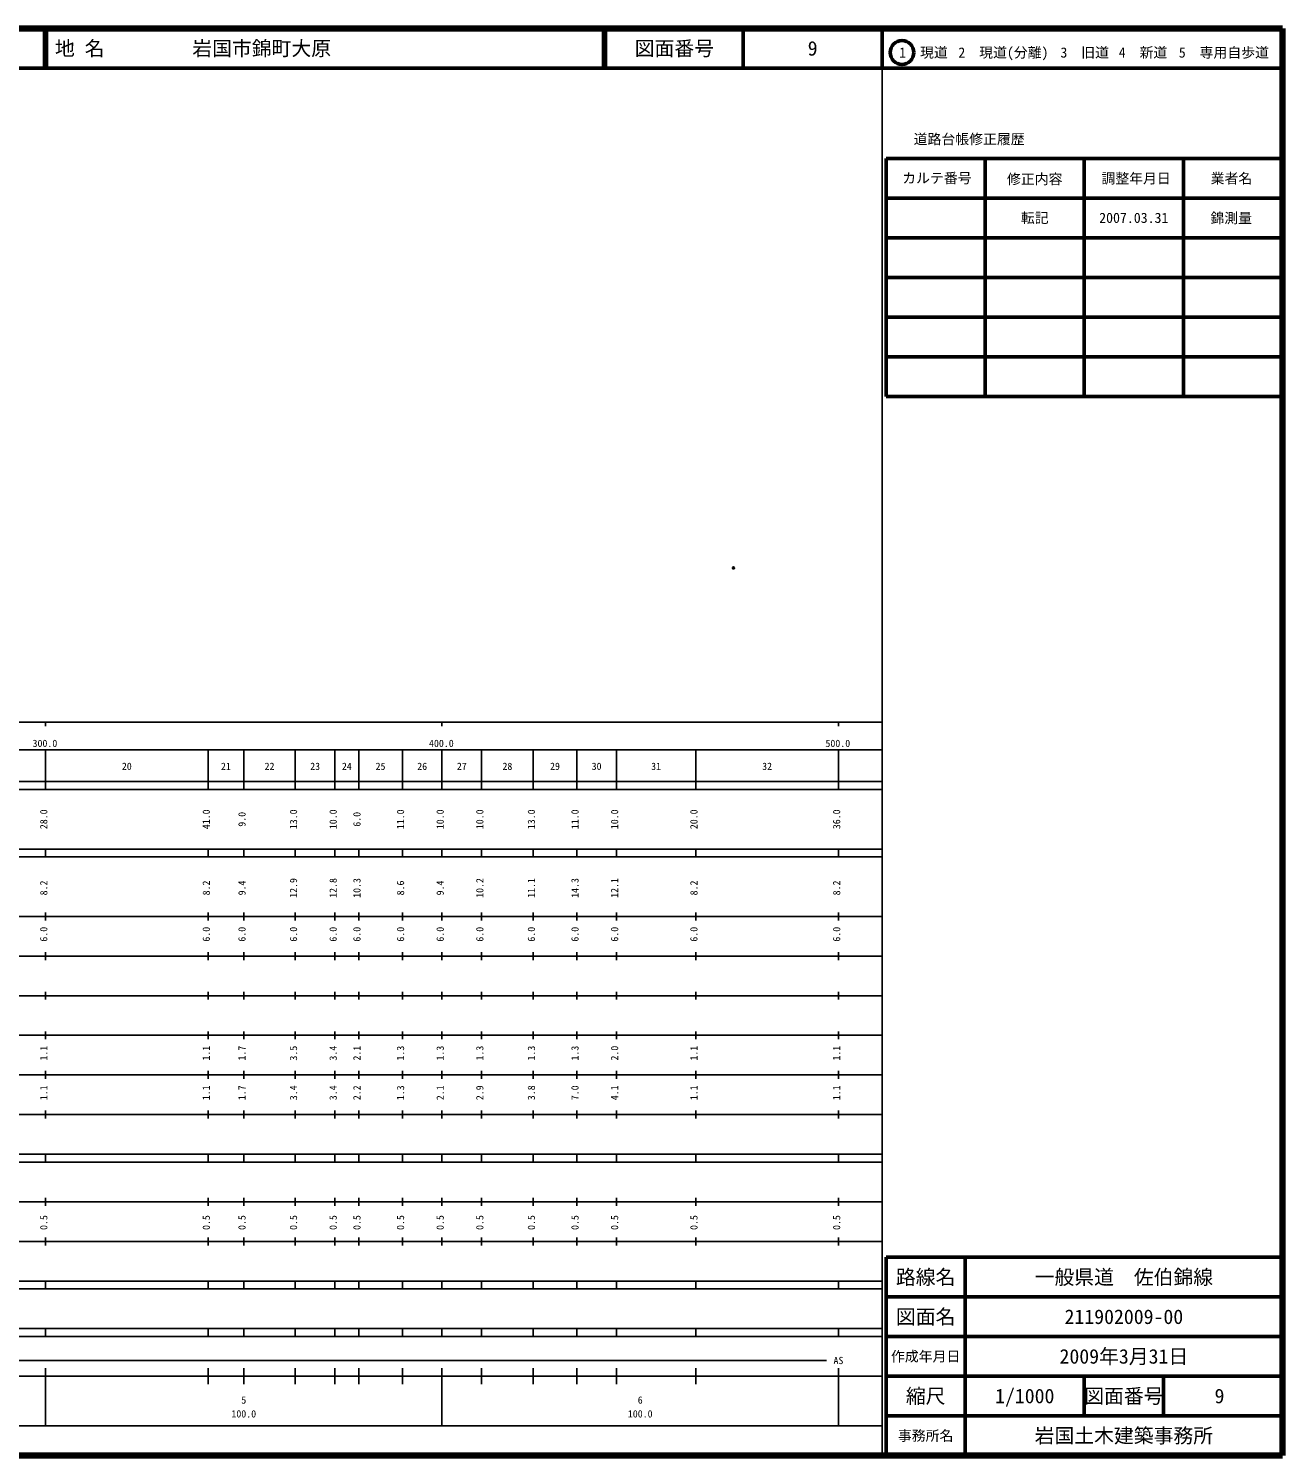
# Model space of a CAD drawing. Units: millimetres on the paper. Extents: x 40 to 680, y 20 to 380.
# Drawn here: x 363.7 to 680, y 20 to 380 of the extents above; entities that cross this region are included whole.
import ezdxf
from ezdxf.enums import TextEntityAlignment as Align

# ---------------------------------------------------------------- set-up
doc = ezdxf.new("R2010")
doc.units = ezdxf.units.MM
doc.header["$PDMODE"] = 32
doc.header["$PDSIZE"] = 0.5
doc.layers.add('M-OTRS', color=6, linetype='Continuous')
doc.layers.add('M-TTL-TXT', color=7, linetype='Continuous')
for name, color, linetype, lineweight in [('M-TTL', 2, 'Continuous', 140), ('M-TTL-BAND', 7, 'Continuous', 25), ('M-TTL-FRAM', 2, 'Continuous', 50), ('M-TTL-LINE', 7, 'Continuous', 50)]:
    doc.layers.add(name, color=color, linetype=linetype, lineweight=lineweight)
doc.styles.add('ＭＳ ゴシック', font='')
doc.styles.get('ＭＳ ゴシック').set_extended_font_data('MS Gothic')

msp = doc.modelspace()

# ---------------------------------------------------------------- linework, layer by layer
at = {"layer": 'M-OTRS'}
msp.add_point((541.505, 243.903), dxfattribs=at)
at = {"layer": 'M-TTL'}
for p, q in [((680, 380), (40, 380)), ((680, 20), (680, 380)), ((40, 20), (680, 20))]:
    msp.add_line(p, q, dxfattribs=at)
at = {"layer": 'M-TTL-BAND'}
for p, q in [((579, 20), (579, 370)), ((40, 205), (579, 205)), ((368, 205), (368, 204)), ((468, 205), (468, 204)), ((568, 205), (568, 204)), ((68, 198), (579, 198)), ((368, 188), (368, 198)), ((409, 188), (409, 198)), ((418, 188), (418, 198)), ((431, 188), (431, 198)), ((441, 188), (441, 198)), ((447, 188), (447, 198)), ((458, 188), (458, 198)), ((468, 188), (468, 198)), ((478, 188), (478, 198)), ((491, 188), (491, 198)), ((502, 188), (502, 198)), ((512, 188), (512, 198)), ((532, 188), (532, 198)), ((568, 188), (568, 198)), ((40, 190), (579, 190)), ((40, 188), (579, 188)), ((40, 173), (579, 173)), ((368, 171), (368, 173)), ((409, 171), (409, 173)), ((418, 171), (418, 173)), ((431, 171), (431, 173)), ((441, 171), (441, 173)), ((447, 171), (447, 173)), ((458, 171), (458, 173)), ((468, 171), (468, 173)), ((478, 171), (478, 173)), ((491, 171), (491, 173)), ((502, 171), (502, 173)), ((512, 171), (512, 173)), ((532, 171), (532, 173)), ((568, 171), (568, 173)), ((40, 171), (579, 171)), ((40, 156), (579, 156)), ((368, 155), (368, 157)), ((409, 155), (409, 157)), ((418, 155), (418, 157)), ((431, 155), (431, 157)), ((441, 155), (441, 157)), ((447, 155), (447, 157)), ((458, 155), (458, 157)), ((468, 155), (468, 157)), ((478, 155), (478, 157)), ((491, 155), (491, 157)), ((502, 155), (502, 157)), ((512, 155), (512, 157)), ((532, 155), (532, 157)), ((568, 155), (568, 157)), ((46, 146), (579, 146)), ((368, 145), (368, 147)), ((409, 145), (409, 147)), ((418, 145), (418, 147)), ((431, 145), (431, 147)), ((441, 145), (441, 147)), ((447, 145), (447, 147)), ((458, 145), (458, 147)), ((468, 145), (468, 147)), ((478, 145), (478, 147)), ((491, 145), (491, 147)), ((502, 145), (502, 147)), ((512, 145), (512, 147)), ((532, 145), (532, 147)), ((568, 145), (568, 147)), ((368, 135), (368, 137)), ((409, 135), (409, 137)), ((418, 135), (418, 137)), ((431, 135), (431, 137)), ((441, 135), (441, 137)), ((447, 135), (447, 137)), ((458, 135), (458, 137)), ((468, 135), (468, 137)), ((478, 135), (478, 137)), ((491, 135), (491, 137)), ((502, 135), (502, 137)), ((512, 135), (512, 137)), ((532, 135), (532, 137)), ((568, 135), (568, 137)), ((52, 136), (579, 136)), ((46, 126), (579, 126)), ((368, 125), (368, 127)), ((409, 125), (409, 127)), ((418, 125), (418, 127)), ((431, 125), (431, 127)), ((441, 125), (441, 127)), ((447, 125), (447, 127)), ((458, 125), (458, 127)), ((468, 125), (468, 127)), ((478, 125), (478, 127)), ((491, 125), (491, 127)), ((502, 125), (502, 127)), ((512, 125), (512, 127)), ((532, 125), (532, 127)), ((568, 125), (568, 127)), ((52, 116), (579, 116)), ((368, 115), (368, 117)), ((409, 115), (409, 117)), ((418, 115), (418, 117)), ((431, 115), (431, 117)), ((441, 115), (441, 117)), ((447, 115), (447, 117)), ((458, 115), (458, 117)), ((468, 115), (468, 117)), ((478, 115), (478, 117)), ((491, 115), (491, 117)), ((502, 115), (502, 117)), ((512, 115), (512, 117)), ((532, 115), (532, 117)), ((568, 115), (568, 117)), ((46, 106), (579, 106)), ((368, 105), (368, 107)), ((409, 105), (409, 107)), ((418, 105), (418, 107)), ((431, 105), (431, 107)), ((441, 105), (441, 107)), ((447, 105), (447, 107)), ((458, 105), (458, 107)), ((468, 105), (468, 107)), ((478, 105), (478, 107)), ((491, 105), (491, 107)), ((502, 105), (502, 107)), ((512, 105), (512, 107)), ((532, 105), (532, 107)), ((568, 105), (568, 107)), ((40, 96), (579, 96)), ((40, 94), (579, 94)), ((368, 94), (368, 96)), ((409, 94), (409, 96)), ((418, 94), (418, 96)), ((431, 94), (431, 96)), ((441, 94), (441, 96)), ((447, 94), (447, 96)), ((458, 94), (458, 96)), ((468, 94), (468, 96)), ((478, 94), (478, 96)), ((491, 94), (491, 96)), ((502, 94), (502, 96)), ((512, 94), (512, 96)), ((532, 94), (532, 96)), ((568, 94), (568, 96)), ((49, 84), (579, 84)), ((368, 83), (368, 85)), ((409, 83), (409, 85)), ((418, 83), (418, 85)), ((431, 83), (431, 85)), ((441, 83), (441, 85)), ((447, 83), (447, 85)), ((458, 83), (458, 85)), ((468, 83), (468, 85)), ((478, 83), (478, 85)), ((491, 83), (491, 85)), ((502, 83), (502, 85)), ((512, 83), (512, 85)), ((532, 83), (532, 85)), ((568, 83), (568, 85)), ((40, 74), (579, 74)), ((368, 73), (368, 75)), ((409, 73), (409, 75)), ((418, 73), (418, 75)), ((431, 73), (431, 75)), ((441, 73), (441, 75)), ((447, 73), (447, 75)), ((458, 73), (458, 75)), ((468, 73), (468, 75)), ((478, 73), (478, 75)), ((491, 73), (491, 75)), ((502, 73), (502, 75)), ((512, 73), (512, 75)), ((532, 73), (532, 75)), ((568, 73), (568, 75)), ((40, 64), (579, 64)), ((40, 62), (579, 62)), ((368, 62), (368, 64)), ((409, 62), (409, 64)), ((418, 62), (418, 64)), ((431, 62), (431, 64)), ((441, 62), (441, 64)), ((447, 62), (447, 64)), ((458, 62), (458, 64)), ((468, 62), (468, 64)), ((478, 62), (478, 64)), ((491, 62), (491, 64)), ((502, 62), (502, 64)), ((512, 62), (512, 64)), ((532, 62), (532, 64)), ((568, 62), (568, 64)), ((40, 52), (579, 52)), ((368, 50), (368, 52)), ((409, 50), (409, 52)), ((418, 50), (418, 52)), ((431, 50), (431, 52)), ((441, 50), (441, 52)), ((447, 50), (447, 52)), ((458, 50), (458, 52)), ((468, 50), (468, 52)), ((478, 50), (478, 52)), ((491, 50), (491, 52)), ((502, 50), (502, 52)), ((512, 50), (512, 52)), ((532, 50), (532, 52)), ((568, 50), (568, 52)), ((40, 50), (579, 50)), ((223.5, 44), (565, 44)), ((40, 40), (579, 40)), ((368, 27.5), (368, 42)), ((409, 38), (409, 42)), ((418, 38), (418, 42)), ((431, 38), (431, 42)), ((441, 38), (441, 42)), ((447, 38), (447, 42)), ((458, 38), (458, 42)), ((468, 27.5), (468, 42)), ((478, 38), (478, 42)), ((491, 38), (491, 42)), ((502, 38), (502, 42)), ((512, 38), (512, 42)), ((532, 38), (532, 42)), ((568, 27.5), (568, 42)), ((68, 27.5), (579, 27.5))]:
    msp.add_line(p, q, dxfattribs=at)
at = {"layer": 'M-TTL-FRAM'}
for p, q in [((580, 347.197), (580, 287.197)), ((580, 347.197), (680, 347.197)), ((580, 287.197), (680, 287.197)), ((680, 70), (580, 70)), ((580, 70), (580, 20))]:
    msp.add_line(p, q, dxfattribs=at)
at = {"layer": 'M-TTL-LINE'}
for p, q in [((367.75, 380), (367.75, 370)), ((368.25, 380), (368.25, 370)), ((508.747, 380), (508.747, 370)), ((509.247, 380), (509.247, 370)), ((543.997, 380), (543.997, 370)), ((579, 380), (579, 370)), ((40, 370), (680, 370)), ((605, 347.197), (605, 287.197)), ((630, 347.197), (630, 287.197)), ((655, 347.197), (655, 287.197)), ((580, 337.197), (680, 337.197)), ((580, 327.197), (680, 327.197)), ((580, 317.197), (680, 317.197)), ((580, 307.197), (680, 307.197)), ((580, 297.197), (680, 297.197)), ((600, 70), (600, 20)), ((680, 60), (580, 60)), ((680, 50), (580, 50)), ((680, 40), (580, 40)), ((630, 40), (630, 30)), ((650, 40), (650, 30)), ((680, 30), (580, 30))]:
    msp.add_line(p, q, dxfattribs=at)
msp.add_circle((584.031, 373.958), 3, dxfattribs=at)

# ---------------------------------------------------------------- texts
at = {"layer": 'M-TTL-BAND', "style": 'ＭＳ ゴシック'}
for s, p in [('300.0', (367.844, 198.195)), ('400.0', (467.844, 198.195)), ('500.0', (567.844, 198.195)), ('20', (388.5, 192.405)), ('21', (413.5, 192.405)), ('22', (424.5, 192.405)), ('23', (436, 192.405)), ('24', (444, 192.405)), ('25', (452.5, 192.405)), ('26', (463, 192.405)), ('27', (473, 192.405)), ('28', (484.5, 192.405)), ('29', (496.5, 192.405)), ('30', (507, 192.405)), ('31', (522, 192.405)), ('32', (550, 192.405)), ('AS', (568, 42.5)), ('5', (418, 32.523)), ('6', (518, 32.523)), ('100.0', (418, 29.033)), ('100.0', (518, 29.033))]:
    msp.add_text(s, height=1.833, dxfattribs=at).set_placement(p, align=Align.BOTTOM_CENTER)
for s, p in [('28.0', (369, 180.5)), ('41.0', (410, 180.5)), ('9.0', (419, 180.5)), ('13.0', (432, 180.5)), ('10.0', (442, 180.5)), ('6.0', (448, 180.5)), ('11.0', (459, 180.5)), ('10.0', (469, 180.5)), ('10.0', (479, 180.5)), ('13.0', (492, 180.5)), ('11.0', (503, 180.5)), ('10.0', (513, 180.5)), ('20.0', (533, 180.5)), ('36.0', (569, 180.5)), ('8.2', (369, 163.174)), ('8.2', (410, 163.174)), ('9.4', (419, 163.174)), ('12.9', (432, 163.174)), ('12.8', (442, 163.174)), ('10.3', (448, 163.174)), ('8.6', (459, 163.174)), ('9.4', (469, 163.174)), ('10.2', (479, 163.174)), ('11.1', (492, 163.174)), ('14.3', (503, 163.174)), ('12.1', (513, 163.174)), ('8.2', (533, 163.174)), ('8.2', (569, 163.174)), ('6.0', (369, 151.5)), ('6.0', (410, 151.5)), ('6.0', (419, 151.5)), ('6.0', (432, 151.5)), ('6.0', (442, 151.5)), ('6.0', (448, 151.5)), ('6.0', (459, 151.5)), ('6.0', (469, 151.5)), ('6.0', (479, 151.5)), ('6.0', (492, 151.5)), ('6.0', (503, 151.5)), ('6.0', (513, 151.5)), ('6.0', (533, 151.5)), ('6.0', (569, 151.5)), ('1.1', (369, 121.5)), ('1.1', (410, 121.5)), ('1.7', (419, 121.5)), ('3.5', (432, 121.5)), ('3.4', (442, 121.5)), ('2.1', (448, 121.5)), ('1.3', (459, 121.5)), ('1.3', (469, 121.5)), ('1.3', (479, 121.5)), ('1.3', (492, 121.5)), ('1.3', (503, 121.5)), ('2.0', (513, 121.5)), ('1.1', (533, 121.5)), ('1.1', (569, 121.5)), ('1.1', (369, 111.5)), ('1.1', (410, 111.5)), ('1.7', (419, 111.5)), ('3.4', (432, 111.5)), ('3.4', (442, 111.5)), ('2.2', (448, 111.5)), ('1.3', (459, 111.5)), ('2.1', (469, 111.5)), ('2.9', (479, 111.5)), ('3.8', (492, 111.5)), ('7.0', (503, 111.5)), ('4.1', (513, 111.5)), ('1.1', (533, 111.5)), ('1.1', (569, 111.5)), ('0.5', (369, 78.764)), ('0.5', (410, 78.764)), ('0.5', (419, 78.764)), ('0.5', (432, 78.764)), ('0.5', (442, 78.764)), ('0.5', (448, 78.764)), ('0.5', (459, 78.764)), ('0.5', (469, 78.764)), ('0.5', (479, 78.764)), ('0.5', (492, 78.764)), ('0.5', (503, 78.764)), ('0.5', (513, 78.764)), ('0.5', (533, 78.764)), ('0.5', (569, 78.764))]:
    msp.add_text(s, height=1.833, rotation=90, dxfattribs=at).set_placement(p, align=Align.BOTTOM_CENTER)
at = {"layer": 'M-TTL-TXT', "style": 'ＭＳ ゴシック'}
for s, p in [('地 名', (370.38, 375)), ('岩国市錦町大原', (405.024, 375))]:
    msp.add_text(s, height=3.666, dxfattribs=at).set_placement(p, align=Align.MIDDLE_LEFT)
for s, height, p in [('図面番号', 3.666, (526.622, 375)), ('9', 3.666, (561.497, 375)), ('1\u3000現道', 2.566, (589.448, 373.958)), ('2\u3000現道(分離)', 2.566, (609.619, 373.958)), ('3\u3000旧道', 2.566, (630.121, 373.958)), ('4\u3000新道', 2.566, (644.824, 373.958)), ('5\u3000専用自歩道', 2.566, (665.228, 373.958)), ('道路台帳修正履歴', 2.566, (600.968, 352.113)), ('カルテ番号', 2.566, (592.839, 342.277)), ('修正内容', 2.566, (617.509, 342.023)), ('調整年月日', 2.566, (643.089, 342.197)), ('業者名', 2.566, (667.134, 342.197)), ('転記', 2.566, (617.5, 332.245)), ('2007.03.31', 2.566, (642.5, 332.245)), ('錦測量', 2.566, (667.077, 332.189)), ('路線名', 3.666, (590, 65)), ('路線名', 3.666, (590, 65)), ('一般県道\u3000佐伯錦線', 3.666, (640, 65)), ('図面名', 3.666, (590, 55)), ('図面名', 3.666, (590, 55)), ('211902009-00', 3.666, (640, 55)), ('2009年3月31日', 3.666, (640, 45)), ('作成年月日', 2.566, (590, 45)), ('作成年月日', 2.566, (590, 45)), ('縮尺', 3.666, (590, 35)), ('縮尺', 3.666, (590, 35)), ('1/1000', 3.666, (615, 35)), ('図面番号', 3.666, (640, 35)), ('図面番号', 3.666, (640, 35)), ('9', 3.666, (664.125, 35)), ('事務所名', 2.566, (590, 25)), ('事務所名', 2.566, (590, 25)), ('岩国土木建築事務所', 3.666, (640, 25))]:
    msp.add_text(s, height=height, dxfattribs=at).set_placement(p, align=Align.MIDDLE_CENTER)

doc.saveas('drawing.dxf')
